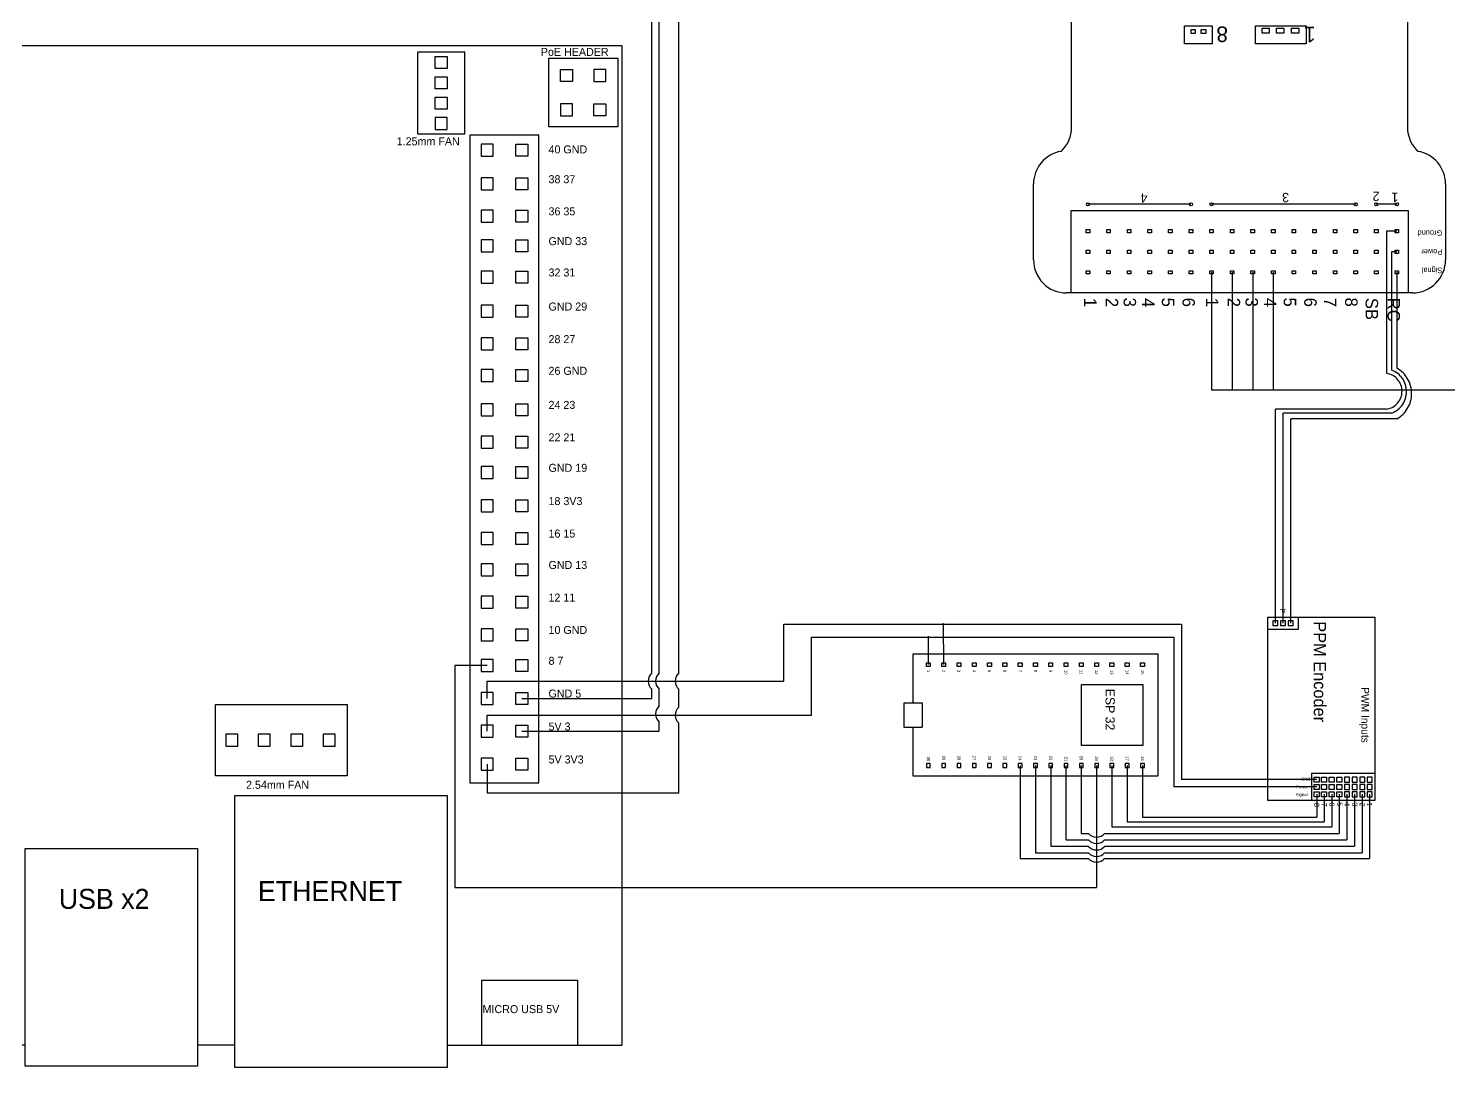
# Model space of a CAD drawing. Header units: inches. Extents: x 2.8 to 66.4, y 0.4 to 33.8.
# Drawn here: x 21.95 to 45.17, y 0.43 to 17.44 of the extents above; entities that cross this region are included whole.
import ezdxf

# ---------------------------------------------------------------- set-up
doc = ezdxf.new("R2010")
doc.units = ezdxf.units.IN
doc.header["$MEASUREMENT"] = 0
doc.linetypes.add('ACAD_ISO02W100', pattern=[15, 12, -3])
doc.layers.add('LOC', color=8, linetype='Continuous')

# ---------------------------------------------------------------- blocks, each defined once
blk = doc.blocks.new('Pixhawk')
for p, q in [((-7.449, 3.648, -0.132), (-1.885, 3.648, -0.132)), ((-7.979, 1.894, -0.132), (-7.979, 3.118, -1.921)), ((-1.356, 3.118, -1.027), (-1.356, 1.894, -0.132)), ((-7.197, 2.223, -0.838), (-6.866, 2.223, -0.838)), ((-6.535, 2.223, -1.633), (-4.217, 2.223, -1.633)), ((-3.886, 2.223, -1.633), (-2.23, 2.223, -1.033)), ((-7.367, -4.509, -1.921), (-7.367, 0.984, -0.132)), ((-1.968, 0.984, -1.921), (-1.968, -4.509, -0.132)), ((-7.979, -6.619, -0.132), (-7.979, -5.394, -0.132)), ((-1.356, -5.394, -0.132), (-1.356, -6.619, -0.132)), ((-1.885, -7.149, -0.132), (-7.449, -7.149, -1.921))]:
    blk.add_line(p, q)
for points, elevation in [([(-1.958, 2.323), (-7.377, 2.323), (-7.377, 3.648), (-1.958, 3.648)], -0.541), ([(-6.034, -2.134), (-6.11, -2.134), (-6.11, -2.058), (-6.034, -2.058)], -0.397), ([(-5.873, -2.134), (-5.948, -2.134), (-5.948, -2.058), (-5.873, -2.058)], -0.397), ([(-6.549, -2.955), (-6.608, -2.955), (-6.608, -2.903), (-6.549, -2.903)], -0.795), ([(-6.379, -2.955), (-6.438, -2.955), (-6.438, -2.905), (-6.379, -2.905)], 0.795)]:
    blk.add_lwpolyline(points, close=True, dxfattribs=dict(elevation=elevation))
at = {"color": 4}
for points, elevation in [([(-7.17, 3.291), (-7.225, 3.291), (-7.225, 3.343), (-7.17, 3.343)], -0.238), ([(-6.838, 3.291), (-6.894, 3.291), (-6.894, 3.343), (-6.838, 3.343)], -0.238), ([(-6.507, 3.291), (-6.563, 3.291), (-6.563, 3.343), (-6.507, 3.343)], -1.033), ([(-6.176, 3.291), (-6.232, 3.291), (-6.232, 3.343), (-6.176, 3.343)], -1.033), ([(-5.845, 3.291), (-5.901, 3.291), (-5.901, 3.343), (-5.845, 3.343)], -0.238), ([(-5.514, 3.291), (-5.569, 3.291), (-5.569, 3.343), (-5.514, 3.343)], -1.033), ([(-5.182, 3.291), (-5.238, 3.291), (-5.238, 3.343), (-5.182, 3.343)], -0.238), ([(-4.851, 3.291), (-4.907, 3.291), (-4.907, 3.343), (-4.851, 3.343)], -1.033), ([(-4.52, 3.291), (-4.576, 3.291), (-4.576, 3.343), (-4.52, 3.343)], -1.033), ([(-4.189, 3.291), (-4.245, 3.291), (-4.245, 3.343), (-4.189, 3.343)], -1.033), ([(-3.858, 3.291), (-3.914, 3.291), (-3.914, 3.343), (-3.858, 3.343)], -1.033), ([(-3.527, 3.291), (-3.582, 3.291), (-3.582, 3.343), (-3.527, 3.343)], -1.033), ([(-3.195, 3.291), (-3.251, 3.291), (-3.251, 3.343), (-3.195, 3.343)], -1.033), ([(-2.864, 3.291), (-2.92, 3.291), (-2.92, 3.343), (-2.864, 3.343)], -1.033), ([(-2.533, 3.291), (-2.589, 3.291), (-2.589, 3.343), (-2.533, 3.343)], -1.033), ([(-2.202, 3.291), (-2.258, 3.291), (-2.258, 3.343), (-2.202, 3.343)], -0.433)]:
    blk.add_lwpolyline(points, close=True, dxfattribs=dict(at, elevation=elevation))
at = {"color": 1}
for points, elevation in [([(-7.17, 2.96), (-7.225, 2.96), (-7.225, 3.012), (-7.17, 3.012)], -0.538), ([(-6.838, 2.96), (-6.894, 2.96), (-6.894, 3.012), (-6.838, 3.012)], -0.538), ([(-6.507, 2.96), (-6.563, 2.96), (-6.563, 3.012), (-6.507, 3.012)], -1.333), ([(-6.176, 2.96), (-6.232, 2.96), (-6.232, 3.012), (-6.176, 3.012)], -1.333), ([(-5.845, 2.96), (-5.901, 2.96), (-5.901, 3.012), (-5.845, 3.012)], -0.538), ([(-5.514, 2.96), (-5.569, 2.96), (-5.569, 3.012), (-5.514, 3.012)], -1.333), ([(-5.182, 2.96), (-5.238, 2.96), (-5.238, 3.012), (-5.182, 3.012)], -0.538), ([(-4.851, 2.96), (-4.907, 2.96), (-4.907, 3.012), (-4.851, 3.012)], -1.333), ([(-4.52, 2.96), (-4.576, 2.96), (-4.576, 3.012), (-4.52, 3.012)], -1.333), ([(-4.189, 2.96), (-4.245, 2.96), (-4.245, 3.012), (-4.189, 3.012)], -1.333), ([(-3.858, 2.96), (-3.914, 2.96), (-3.914, 3.012), (-3.858, 3.012)], -1.333), ([(-3.527, 2.96), (-3.582, 2.96), (-3.582, 3.012), (-3.527, 3.012)], -1.333), ([(-3.195, 2.96), (-3.251, 2.96), (-3.251, 3.012), (-3.195, 3.012)], -1.333), ([(-2.864, 2.96), (-2.92, 2.96), (-2.92, 3.012), (-2.864, 3.012)], -1.333), ([(-2.533, 2.96), (-2.589, 2.96), (-2.589, 3.012), (-2.533, 3.012)], -1.333), ([(-2.202, 2.96), (-2.258, 2.96), (-2.258, 3.012), (-2.202, 3.012)], -0.733)]:
    blk.add_lwpolyline(points, close=True, dxfattribs=dict(at, elevation=elevation))
at = {"color": 7, "true_color": 0xffffff}
for points, elevation in [([(-7.17, 2.628), (-7.225, 2.628), (-7.225, 2.68), (-7.17, 2.68)], -0.838), ([(-6.838, 2.628), (-6.894, 2.628), (-6.894, 2.68), (-6.838, 2.68)], -0.838), ([(-6.507, 2.628), (-6.563, 2.628), (-6.563, 2.68), (-6.507, 2.68)], -1.633), ([(-6.176, 2.628), (-6.232, 2.628), (-6.232, 2.68), (-6.176, 2.68)], -1.633), ([(-5.845, 2.628), (-5.901, 2.628), (-5.901, 2.68), (-5.845, 2.68)], -0.838), ([(-5.514, 2.628), (-5.569, 2.628), (-5.569, 2.68), (-5.514, 2.68)], -1.633), ([(-5.182, 2.628), (-5.238, 2.628), (-5.238, 2.68), (-5.182, 2.68)], -0.838), ([(-4.851, 2.628), (-4.907, 2.628), (-4.907, 2.68), (-4.851, 2.68)], -1.633), ([(-4.52, 2.628), (-4.576, 2.628), (-4.576, 2.68), (-4.52, 2.68)], -1.633), ([(-4.189, 2.628), (-4.245, 2.628), (-4.245, 2.68), (-4.189, 2.68)], -1.633), ([(-3.858, 2.628), (-3.914, 2.628), (-3.914, 2.68), (-3.858, 2.68)], -1.633), ([(-3.527, 2.628), (-3.582, 2.628), (-3.582, 2.68), (-3.527, 2.68)], -1.633), ([(-3.195, 2.628), (-3.251, 2.628), (-3.251, 2.68), (-3.195, 2.68)], -1.633), ([(-2.864, 2.628), (-2.92, 2.628), (-2.92, 2.68), (-2.864, 2.68)], -1.633), ([(-2.533, 2.628), (-2.589, 2.628), (-2.589, 2.68), (-2.533, 2.68)], -1.633), ([(-2.202, 2.628), (-2.258, 2.628), (-2.258, 2.68), (-2.202, 2.68)], -1.033)]:
    blk.add_lwpolyline(points, close=True, dxfattribs=dict(at, elevation=elevation))
for points in [[(-4.922, -0.651), (-5.736, -0.651), (-5.736, -0.357), (-4.922, -0.357)], [(-3.784, -0.651), (-4.226, -0.651), (-4.226, -0.357), (-3.784, -0.357)], [(-5.503, -0.609), (-5.619, -0.609), (-5.619, -0.529), (-5.503, -0.529)], [(-5.264, -0.609), (-5.38, -0.609), (-5.38, -0.529), (-5.264, -0.529)], [(-5.029, -0.609), (-5.145, -0.609), (-5.145, -0.529), (-5.029, -0.529)], [(-4.049, -0.589), (-4.123, -0.589), (-4.123, -0.527), (-4.049, -0.527)], [(-3.892, -0.589), (-3.955, -0.589), (-3.955, -0.527), (-3.892, -0.527)], [(-5.796, -1.42), (-6.846, -1.42), (-6.846, -1.095), (-5.796, -1.095)], [(-2.489, -1.42), (-3.539, -1.42), (-3.539, -1.095), (-2.489, -1.095)], [(-6.708, -1.367), (-6.783, -1.367), (-6.783, -1.291), (-6.708, -1.291)], [(-6.535, -1.367), (-6.611, -1.367), (-6.611, -1.291), (-6.535, -1.291)], [(-6.371, -1.367), (-6.446, -1.367), (-6.446, -1.291), (-6.371, -1.291)], [(-6.205, -1.367), (-6.28, -1.367), (-6.28, -1.291), (-6.205, -1.291)], [(-6.038, -1.367), (-6.113, -1.367), (-6.113, -1.291), (-6.038, -1.291)], [(-5.876, -1.367), (-5.951, -1.367), (-5.951, -1.291), (-5.876, -1.291)], [(-4.413, -1.445), (-4.922, -1.445), (-4.922, -1.187), (-4.413, -1.187)], [(-4.787, -1.402), (-4.843, -1.402), (-4.843, -1.349), (-4.787, -1.349)], [(-4.637, -1.401), (-4.693, -1.401), (-4.693, -1.349), (-4.637, -1.349)], [(-4.49, -1.402), (-4.546, -1.402), (-4.546, -1.349), (-4.49, -1.349)], [(-3.383, -1.367), (-3.459, -1.367), (-3.459, -1.291), (-3.383, -1.291)], [(-3.222, -1.367), (-3.297, -1.367), (-3.297, -1.291), (-3.222, -1.291)], [(-3.055, -1.367), (-3.13, -1.367), (-3.13, -1.291), (-3.055, -1.291)], [(-2.889, -1.367), (-2.964, -1.367), (-2.964, -1.291), (-2.889, -1.291)], [(-2.724, -1.367), (-2.799, -1.367), (-2.799, -1.291), (-2.724, -1.291)], [(-2.551, -1.367), (-2.627, -1.367), (-2.627, -1.291), (-2.551, -1.291)], [(-5.796, -2.198), (-6.846, -2.198), (-6.846, -1.886), (-5.796, -1.886)], [(-2.489, -2.198), (-3.539, -2.198), (-3.539, -1.886), (-2.489, -1.886)], [(-6.705, -2.134), (-6.78, -2.134), (-6.78, -2.058), (-6.705, -2.058)], [(-6.532, -2.134), (-6.608, -2.134), (-6.608, -2.058), (-6.532, -2.058)], [(-6.367, -2.134), (-6.443, -2.134), (-6.443, -2.058), (-6.367, -2.058)], [(-6.201, -2.134), (-6.277, -2.134), (-6.277, -2.058), (-6.201, -2.058)], [(-3.386, -2.134), (-3.462, -2.134), (-3.462, -2.058), (-3.386, -2.058)], [(-3.225, -2.134), (-3.3, -2.134), (-3.3, -2.058), (-3.225, -2.058)], [(-3.058, -2.134), (-3.133, -2.134), (-3.133, -2.058), (-3.058, -2.058)], [(-2.892, -2.134), (-2.967, -2.134), (-2.967, -2.058), (-2.892, -2.058)], [(-2.727, -2.134), (-2.802, -2.134), (-2.802, -2.058), (-2.727, -2.058)], [(-2.555, -2.134), (-2.63, -2.134), (-2.63, -2.058), (-2.555, -2.058)], [(-6.133, -3.004), (-6.846, -3.004), (-6.846, -2.652), (-6.133, -2.652)], [(-4.306, -2.876), (-5.029, -2.876), (-5.029, -2.583), (-4.306, -2.583)], [(-2.489, -3.004), (-3.202, -3.004), (-3.202, -2.652), (-2.489, -2.652)], [(-6.703, -2.955), (-6.762, -2.955), (-6.762, -2.903), (-6.703, -2.903)], [(-6.229, -2.955), (-6.289, -2.955), (-6.289, -2.903), (-6.229, -2.903)], [(-4.888, -2.829), (-4.95, -2.829), (-4.95, -2.768), (-4.888, -2.768)], [(-4.725, -2.826), (-4.787, -2.826), (-4.787, -2.77), (-4.725, -2.77)], [(-4.555, -2.827), (-4.617, -2.827), (-4.617, -2.77), (-4.555, -2.77)], [(-4.415, -2.831), (-4.477, -2.831), (-4.477, -2.77), (-4.415, -2.77)], [(-3.046, -2.955), (-3.105, -2.955), (-3.105, -2.903), (-3.046, -2.903)], [(-2.896, -2.955), (-2.956, -2.955), (-2.956, -2.903), (-2.896, -2.903)], [(-2.727, -2.955), (-2.786, -2.955), (-2.786, -2.903), (-2.727, -2.903)], [(-2.572, -2.955), (-2.632, -2.955), (-2.632, -2.903), (-2.572, -2.903)], [(-5.736, -5.716), (-6.846, -5.716), (-6.846, -5.411), (-5.736, -5.411)], [(-2.66, -5.716), (-3.322, -5.716), (-3.322, -5.411), (-2.66, -5.411)], [(-6.658, -5.657), (-6.734, -5.657), (-6.734, -5.582), (-6.658, -5.582)], [(-6.486, -5.657), (-6.561, -5.657), (-6.561, -5.582), (-6.486, -5.582)], [(-6.321, -5.657), (-6.396, -5.657), (-6.396, -5.582), (-6.321, -5.582)], [(-6.155, -5.657), (-6.23, -5.657), (-6.23, -5.582), (-6.155, -5.582)], [(-5.988, -5.657), (-6.063, -5.657), (-6.063, -5.582), (-5.988, -5.582)], [(-5.826, -5.657), (-5.902, -5.657), (-5.902, -5.582), (-5.826, -5.582)], [(-3.104, -5.657), (-3.18, -5.657), (-3.18, -5.582), (-3.104, -5.582)], [(-2.938, -5.657), (-3.014, -5.657), (-3.014, -5.582), (-2.938, -5.582)], [(-2.773, -5.657), (-2.849, -5.657), (-2.849, -5.582), (-2.773, -5.582)], [(-6.05, -6.483), (-6.846, -6.483), (-6.846, -6.189), (-6.05, -6.189)], [(-6.734, -6.441), (-6.803, -6.441), (-6.803, -6.39), (-6.734, -6.39)], [(-6.571, -6.44), (-6.641, -6.44), (-6.641, -6.39), (-6.571, -6.39)], [(-6.413, -6.44), (-6.483, -6.44), (-6.483, -6.39), (-6.413, -6.39)], [(-6.254, -6.44), (-6.323, -6.44), (-6.323, -6.39), (-6.254, -6.39)], [(-6.11, -6.44), (-6.179, -6.44), (-6.179, -6.39), (-6.11, -6.39)], [(-2.66, -6.483), (-3.217, -6.483), (-3.217, -6.189), (-2.66, -6.189)], [(-3.014, -6.44), (-3.13, -6.442), (-3.13, -6.368), (-3.014, -6.367)], [(-2.748, -6.44), (-2.865, -6.442), (-2.865, -6.368), (-2.748, -6.367)]]:
    blk.add_lwpolyline(points, close=True)
for centre in [(-7.197, 2.223, -0.838), (-6.866, 2.223, -0.838), (-6.535, 2.223, -1.633), (-4.217, 2.223, -1.633), (-3.886, 2.223, -1.633), (-2.23, 2.223, -1.033)]:
    blk.add_circle(centre, 0.025)
for centre, start, end in [((-7.449, 3.118, -1.921), 90, 180), ((-1.885, 3.118, -0.132), 360, 90), ((-7.449, 1.894, -0.132), 180, 260.7593), ((-1.885, 1.894, -0.132), 279.2407, 0), ((-7.897, 0.984, -0.132), 360, 46.8681), ((-1.438, 0.984, -0.132), 133.1319, 180), ((-7.897, -4.509), 317.4684, 0), ((-1.438, -4.509), 180, 222.5316), ((-7.449, -5.394, -0.132), 96.1631, 180), ((-1.885, -5.394), 0, 83.8369), ((-7.449, -6.619, -0.265), 180, 270), ((-1.885, -6.619, -0.265), 270, 0)]:
    blk.add_arc(centre, 0.53, start, end)
for s, p in [('RC', (-7.047, 3.726, -0.541)), ('SB', (-6.694, 3.728, -0.541)), ('8', (-6.365, 3.723, -1.081)), ('7', (-6.025, 3.727, -1.081)), ('6', (-5.708, 3.725, -1.622)), ('5', (-5.378, 3.722, -1.622)), ('4', (-5.061, 3.729, -1.622)), ('3', (-4.764, 3.722, -2.162)), ('2', (-4.477, 3.726, -2.162)), ('1', (-4.128, 3.726, -2.162)), ('6', (-3.75, 3.725, -2.162)), ('5', (-3.418, 3.724, -1.622)), ('4', (-3.101, 3.731, -1.622)), ('3', (-2.804, 3.724, -2.162)), ('2', (-2.516, 3.728, -2.162)), ('1', (-2.168, 3.728, -2.162))]:
    blk.add_text(s, height=0.2, rotation=90).set_placement(p)
for s, height, p in [('1', 0.15, (-7.221, 2.033)), ('2', 0.15, (-6.918, 2.021)), ('3', 0.15, (-5.464, 2.039)), ('4', 0.15, (-3.187, 2.048)), ('1', 0.25, (-5.891, -0.633)), ('8', 0.25, (-4.481, -0.638)), ('2', 0.25, (-7.12, -1.385)), ('9', 0.25, (-3.853, -1.388)), ('7', 0.25, (-5.162, -1.449)), ('3', 0.25, (-7.123, -2.182)), ('10', 0.25, (-3.876, -2.176)), ('4', 0.25, (-7.126, -2.948)), ('14', 0.25, (-5.445, -2.864)), ('11', 0.25, (-3.532, -2.963)), ('5', 0.25, (-7.126, -5.689)), ('12', 0.25, (-3.746, -5.686)), ('6', 0.25, (-7.183, -6.463)), ('13', 0.25, (-3.639, -6.466))]:
    blk.add_text(s, height=height).set_placement(p)
at = {"layer": 'LOC', "insert": (-7.929, 3.331), "char_height": 0.09, "attachment_point": 1}
blk.add_mtext_dynamic_manual_height_columns('{\\C4;Signal}\\P\\P{\\C1;Power\\P\\P}Ground', width=3.51318, gutter_width=3.566, heights=[0], dxfattribs=at)
blk = doc.blocks.new('NANO')
for p, q in [((-8.019, 7.746), (7.981, 7.746)), ((-8.019, -4.754), (-8.019, 7.746)), ((7.981, 7.746), (7.981, -4.754)), ((-7.88, -4.754), (-8.019, -4.754)), ((-5.835, -4.754), (-6.361, -4.754)), ((-2.319, -4.754), (-2.988, -4.754)), ((0.525, -4.754), (-0.164, -4.754)), ((3.144, -4.754), (2.679, -4.754)), ((5.797, -4.754), (7.981, -4.754))]:
    blk.add_line(p, q)
for points in [[(5.427, 6.641), (6.018, 6.641), (6.018, 7.66), (5.427, 7.66)], [(5.647, 7.608), (5.797, 7.608), (5.797, 7.458), (5.647, 7.458)], [(7.066, 7.585), (7.929, 7.585), (7.929, 6.728), (7.066, 6.728)], [(5.647, 7.353), (5.797, 7.353), (5.797, 7.203), (5.647, 7.203)], [(7.213, 7.446), (7.363, 7.446), (7.363, 7.296), (7.213, 7.296)], [(7.782, 7.446), (7.632, 7.446), (7.632, 7.296), (7.782, 7.296)], [(5.647, 7.098), (5.797, 7.098), (5.797, 6.948), (5.647, 6.948)], [(7.213, 6.867), (7.363, 6.867), (7.363, 7.017), (7.213, 7.017)], [(7.782, 6.867), (7.632, 6.867), (7.632, 7.017), (7.782, 7.017)], [(-4.774, 6.819), (0.233, 6.819), (0.233, 6.044), (-4.774, 6.044)], [(5.647, 6.694), (5.797, 6.694), (5.797, 6.844), (5.647, 6.844)], [(6.081, -1.475), (6.944, -1.475), (6.944, 6.624), (6.081, 6.624)], [(-7.913, 6.466), (-6.845, 6.466), (-6.845, 2.797), (-7.913, 2.797)], [(-4.62, 6.37), (-4.47, 6.37), (-4.47, 6.52), (-4.62, 6.52)], [(-4.208, 6.37), (-4.058, 6.37), (-4.058, 6.52), (-4.208, 6.52)], [(-3.792, 6.37), (-3.642, 6.37), (-3.642, 6.52), (-3.792, 6.52)], [(-3.371, 6.37), (-3.221, 6.37), (-3.221, 6.52), (-3.371, 6.52)], [(-2.957, 6.37), (-2.807, 6.37), (-2.807, 6.52), (-2.957, 6.52)], [(-2.553, 6.37), (-2.403, 6.37), (-2.403, 6.52), (-2.553, 6.52)], [(-2.139, 6.37), (-1.989, 6.37), (-1.989, 6.52), (-2.139, 6.52)], [(-1.733, 6.37), (-1.583, 6.37), (-1.583, 6.52), (-1.733, 6.52)], [(-1.329, 6.37), (-1.179, 6.37), (-1.179, 6.52), (-1.329, 6.52)], [(-0.9, 6.37), (-0.75, 6.37), (-0.75, 6.52), (-0.9, 6.52)], [(-0.508, 6.37), (-0.358, 6.37), (-0.358, 6.52), (-0.508, 6.52)], [(-0.08, 6.37), (0.07, 6.37), (0.07, 6.52), (-0.08, 6.52)], [(6.804, 6.362), (6.654, 6.362), (6.654, 6.512), (6.804, 6.512)], [(6.222, 5.164), (6.372, 5.164), (6.372, 5.314), (6.222, 5.314)], [(6.222, 4.346), (6.372, 4.346), (6.372, 4.496), (6.222, 4.496)], [(6.804, 3.543), (6.654, 3.543), (6.654, 3.693), (6.804, 3.693)], [(-7.913, 2.634), (-6.845, 2.634), (-6.845, -0.999), (-7.913, -0.999)], [(6.222, 2.329), (6.372, 2.329), (6.372, 2.479), (6.222, 2.479)], [(6.222, 1.114), (6.372, 1.114), (6.372, 1.264), (6.222, 1.264)], [(6.804, 0.301), (6.654, 0.301), (6.654, 0.451), (6.804, 0.451)], [(6.222, -0.494), (6.372, -0.494), (6.372, -0.344), (6.222, -0.344)], [(2.902, -0.497), (4.546, -0.497), (4.546, -1.388), (2.902, -1.388)], [(3.032, -1.017), (3.182, -1.017), (3.182, -0.867), (3.032, -0.867)], [(3.434, -1.017), (3.584, -1.017), (3.584, -0.867), (3.434, -0.867)], [(3.843, -1.017), (3.993, -1.017), (3.993, -0.867), (3.843, -0.867)], [(4.249, -1.017), (4.399, -1.017), (4.399, -0.867), (4.249, -0.867)], [(3.144, -1.633), (5.797, -1.633), (5.797, -5.036), (3.144, -5.036)], [(-5.835, -2.198), (-2.988, -2.198), (-2.988, -5.015), (-5.835, -5.015)], [(-2.319, -2.229), (-0.164, -2.229), (-0.164, -5.036), (-2.319, -5.036)], [(0.525, -2.298), (2.679, -2.298), (2.679, -5.019), (0.525, -5.019)], [(-7.88, -2.66), (-6.361, -2.66), (-6.361, -4.975), (-7.88, -4.975)]]:
    blk.add_lwpolyline(points, close=True)
at = {"color": 3}
for points in [[(6.222, 6.362), (6.372, 6.362), (6.372, 6.512), (6.222, 6.512)], [(6.222, 5.939), (6.372, 5.939), (6.372, 6.089), (6.222, 6.089)], [(6.804, 5.939), (6.654, 5.939), (6.654, 6.089), (6.804, 6.089)], [(6.222, 5.537), (6.372, 5.537), (6.372, 5.687), (6.222, 5.687)], [(6.804, 5.537), (6.654, 5.537), (6.654, 5.687), (6.804, 5.687)], [(6.804, 5.164), (6.654, 5.164), (6.654, 5.314), (6.804, 5.314)], [(6.222, 4.772), (6.372, 4.772), (6.372, 4.922), (6.222, 4.922)], [(6.804, 4.772), (6.654, 4.772), (6.654, 4.922), (6.804, 4.922)], [(6.804, 4.346), (6.654, 4.346), (6.654, 4.496), (6.804, 4.496)], [(6.222, 3.543), (6.372, 3.543), (6.372, 3.693), (6.222, 3.693)], [(6.222, 3.116), (6.372, 3.116), (6.372, 3.266), (6.222, 3.266)], [(6.804, 3.116), (6.654, 3.116), (6.654, 3.266), (6.804, 3.266)], [(6.222, 2.71), (6.372, 2.71), (6.372, 2.86), (6.222, 2.86)], [(6.804, 2.71), (6.654, 2.71), (6.654, 2.86), (6.804, 2.86)], [(6.804, 2.329), (6.654, 2.329), (6.654, 2.479), (6.804, 2.479)], [(6.222, 1.913), (6.372, 1.913), (6.372, 2.063), (6.222, 2.063)], [(6.222, 1.507), (6.372, 1.507), (6.372, 1.657), (6.222, 1.657)], [(6.804, 1.507), (6.654, 1.507), (6.654, 1.657), (6.804, 1.657)], [(6.804, 1.114), (6.654, 1.114), (6.654, 1.264), (6.804, 1.264)], [(6.222, 0.708), (6.372, 0.708), (6.372, 0.858), (6.222, 0.858)], [(6.804, 0.708), (6.654, 0.708), (6.654, 0.858), (6.804, 0.858)], [(6.222, 0.301), (6.372, 0.301), (6.372, 0.451), (6.222, 0.451)], [(6.222, -0.084), (6.372, -0.084), (6.372, 0.066), (6.222, 0.066)], [(6.804, -0.084), (6.654, -0.084), (6.654, 0.066), (6.804, 0.066)], [(6.804, -0.494), (6.654, -0.494), (6.654, -0.344), (6.804, -0.344)], [(6.804, -0.906), (6.654, -0.906), (6.654, -0.756), (6.804, -0.756)]]:
    blk.add_lwpolyline(points, close=True, dxfattribs=at)
at = {"color": 4}
for points in [[(6.222, 3.939), (6.372, 3.939), (6.372, 4.089), (6.222, 4.089)], [(6.804, 3.939), (6.654, 3.939), (6.654, 4.089), (6.804, 4.089)]]:
    blk.add_lwpolyline(points, close=True, dxfattribs=at)
at = {"color": 2}
for points in [[(6.804, 1.913), (6.654, 1.913), (6.654, 2.063), (6.804, 2.063)], [(6.804, -1.318), (6.654, -1.318), (6.654, -1.168), (6.804, -1.168)]]:
    blk.add_lwpolyline(points, close=True, dxfattribs=at)
at = {"color": 1}
for points in [[(6.222, -0.906), (6.372, -0.906), (6.372, -0.756), (6.222, -0.756)], [(6.222, -1.318), (6.372, -1.318), (6.372, -1.168), (6.222, -1.168)]]:
    blk.add_lwpolyline(points, close=True, dxfattribs=at)
blk.add_lwpolyline([(6.231, -4.754), (6.231, -3.942), (7.424, -3.942), (7.424, -4.754)])
at = {"color": 7}
for s, p in [('PoE HEADER', (6.968, 7.615)), ('1.25mm FAN', (5.167, 6.497)), ('40 GND', (7.064, 6.396)), ('38 37', (7.064, 6.023)), ('36 35', (7.064, 5.621)), ('GND 33', (7.064, 5.249)), ('32 31', (7.064, 4.857)), ('GND 29', (7.064, 4.431)), ('28 27', (7.064, 4.023)), ('26 GND', (7.064, 3.627)), ('24 23', (7.064, 3.201)), ('22 21', (7.064, 2.795)), ('GND 19', (7.064, 2.414)), ('18 3V3', (7.064, 1.998)), ('16 15', (7.064, 1.592)), ('GND 13', (7.064, 1.199)), ('12 11', (7.064, 0.792)), ('10 GND', (7.064, 0.386)), ('8 7', (7.064, 0.001)), ('GND 5', (7.064, -0.409)), ('5V 3', (7.064, -0.821)), ('5V 3V3', (7.064, -1.233)), ('2.54mm FAN', (3.284, -1.55))]:
    blk.add_text(s, height=0.1, dxfattribs=at).set_placement(p)
for s, p in [('PWR BTN', (-4.512, 6.877)), ('FC REC C', (-3.722, 6.877)), ('AUTO ON', (-2.005, 6.877)), ('UART TXD', (-1.22, 6.877)), ('UART RXD', (-0.804, 6.877)), ('SYS RST', (-2.841, 6.877)), ('GND', (-4.091, 6.877)), ('GND', (-3.278, 6.877)), ('GND', (-2.436, 6.877)), ('LED+', (-0.394, 6.877)), ('LED-', (0.004, 6.877)), ('DIS', (-1.649, 6.877)), ('MIPI CSI CAMERA CONNECTION', (-7.274, 3.335)), ('MIPI CSI CAMERA CONNECTION', (-7.333, -0.432))]:
    blk.add_text(s, height=0.1, rotation=90, dxfattribs=at).set_placement(p)
at = {"attachment_point": 1}
for s, insert, char_height in [('USB x2', (0.944, -2.801), 0.25), ('ETHERNET', (3.433, -2.704), 0.25), ('HDMI & DISPLAY PORT', (-5.147, -2.896), 0.25), ('USB x2', (-1.954, -2.872), 0.25), ('5V DC', (-7.724, -3.59), 0.25), ('MICRO USB 5V', (6.24, -4.255), 0.1)]:
    blk.add_mtext_dynamic_manual_height_columns(s, width=2.64208, gutter_width=3.14, heights=[2.156], dxfattribs=dict(at, insert=insert, char_height=char_height))
blk = doc.blocks.new('PPM')
for p, q in [((0.989, 1.545), (0.989, 0.509)), ((0.989, 0.509), (1.429, 0.509)), ((-1.371, 0.295), (-1.571, 0.295)), ((-1.371, -0.205), (-1.371, 0.295))]:
    blk.add_line(p, q)
for points in [[(-1.571, 1.545), (1.429, 1.545), (1.429, -0.205), (-1.571, -0.205)], [(-1.511, 0.13), (-1.431, 0.13), (-1.431, 0.21), (-1.511, 0.21)], [(-1.511, 0.005), (-1.431, 0.005), (-1.431, 0.085), (-1.511, 0.085)], [(-1.511, -0.12), (-1.431, -0.12), (-1.431, -0.04), (-1.511, -0.04)]]:
    blk.add_lwpolyline(points, close=True)
at = {"color": 7}
for points in [[(1.049, 1.42), (1.129, 1.42), (1.129, 1.5), (1.049, 1.5)], [(1.049, 1.3), (1.129, 1.3), (1.129, 1.38), (1.049, 1.38)], [(1.049, 1.175), (1.129, 1.175), (1.129, 1.255), (1.049, 1.255)], [(1.049, 1.05), (1.129, 1.05), (1.129, 1.13), (1.049, 1.13)], [(1.049, 1.005), (1.129, 1.005), (1.129, 0.925), (1.049, 0.925)], [(1.049, 0.88), (1.129, 0.88), (1.129, 0.8), (1.049, 0.8)], [(1.049, 0.755), (1.129, 0.755), (1.129, 0.675), (1.049, 0.675)], [(1.049, 0.634), (1.129, 0.634), (1.129, 0.554), (1.049, 0.554)]]:
    blk.add_lwpolyline(points, close=True, dxfattribs=at)
at = {"color": 1}
for points in [[(1.169, 1.42), (1.249, 1.42), (1.249, 1.5), (1.169, 1.5)], [(1.169, 1.3), (1.249, 1.3), (1.249, 1.38), (1.169, 1.38)], [(1.169, 1.175), (1.249, 1.175), (1.249, 1.255), (1.169, 1.255)], [(1.169, 1.05), (1.249, 1.05), (1.249, 1.13), (1.169, 1.13)], [(1.169, 1.005), (1.249, 1.005), (1.249, 0.925), (1.169, 0.925)], [(1.169, 0.88), (1.249, 0.88), (1.249, 0.8), (1.169, 0.8)], [(1.169, 0.755), (1.249, 0.755), (1.249, 0.675), (1.169, 0.675)], [(1.169, 0.634), (1.249, 0.634), (1.249, 0.554), (1.169, 0.554)]]:
    blk.add_lwpolyline(points, close=True, dxfattribs=at)
at = {"color": 4}
for points in [[(1.289, 1.42), (1.369, 1.42), (1.369, 1.5), (1.289, 1.5)], [(1.289, 1.3), (1.369, 1.3), (1.369, 1.38), (1.289, 1.38)], [(1.289, 1.175), (1.369, 1.175), (1.369, 1.255), (1.289, 1.255)], [(1.289, 1.05), (1.369, 1.05), (1.369, 1.13), (1.289, 1.13)], [(1.289, 1.005), (1.369, 1.005), (1.369, 0.925), (1.289, 0.925)], [(1.289, 0.88), (1.369, 0.88), (1.369, 0.8), (1.289, 0.8)], [(1.289, 0.755), (1.369, 0.755), (1.369, 0.675), (1.289, 0.675)], [(1.289, 0.634), (1.369, 0.634), (1.369, 0.554), (1.289, 0.554)]]:
    blk.add_lwpolyline(points, close=True, dxfattribs=at)
for s, height, p in [('PWM Inputs', 0.125, (-0.424, 1.327)), ('PPM Encoder', 0.2, (-1.502, 0.548))]:
    blk.add_text(s, height=height).set_placement(p)
at = {"color": 7}
blk.add_text('GND', height=0.05, rotation=90, dxfattribs=at).set_placement((1.106, 0.34))
at = {"color": 1}
blk.add_text('Power', height=0.05, rotation=90, dxfattribs=at).set_placement((1.23, 0.26))
at = {"color": 4}
blk.add_text('Signal', height=0.05, rotation=90, dxfattribs=at).set_placement((1.359, 0.253))
at = {"char_height": 0.085, "attachment_point": 1}
for s, insert in [('1', (1.462, 1.501)), ('3', (1.462, 1.261)), ('2', (1.462, 1.385)), ('4', (1.459, 1.134)), ('5', (1.459, 1.016)), ('6', (1.46, 0.885)), ('7', (1.465, 0.764)), ('8', (1.47, 0.637)), ('P', (-1.713, 0.08))]:
    blk.add_mtext_dynamic_manual_height_columns(s, width=0.08693, gutter_width=3.815, heights=[0], dxfattribs=dict(at, insert=insert))
blk = doc.blocks.new('esp32')
for p, q in [((2.008, 2.162), (2.008, 2.462)), ((2.008, 2.462), (2.408, 2.462)), ((2.408, 2.162), (2.408, 2.462)), ((2.008, 2.162), (2.408, 2.162))]:
    blk.add_line(p, q)
blk.add_lwpolyline([(2.008, 2.312), (1.208, 2.312), (1.208, 6.312), (3.208, 6.312), (3.208, 2.312), (2.408, 2.312)])
for points in [[(1.415, 6.031), (1.352, 6.031), (1.352, 6.094), (1.415, 6.094)], [(1.708, 6.066), (2.708, 6.066), (2.708, 5.066), (1.708, 5.066)], [(3.002, 6.031), (3.065, 6.031), (3.065, 6.094), (3.002, 6.094)], [(1.415, 5.781), (1.352, 5.781), (1.352, 5.844), (1.415, 5.844)], [(3.002, 5.781), (3.065, 5.781), (3.065, 5.844), (3.002, 5.844)], [(1.415, 5.531), (1.352, 5.531), (1.352, 5.594), (1.415, 5.594)], [(3.002, 5.531), (3.065, 5.531), (3.065, 5.594), (3.002, 5.594)], [(1.415, 5.281), (1.352, 5.281), (1.352, 5.344), (1.415, 5.344)], [(3.002, 5.281), (3.065, 5.281), (3.065, 5.344), (3.002, 5.344)], [(1.415, 5.031), (1.352, 5.031), (1.352, 5.094), (1.415, 5.094)], [(3.002, 5.031), (3.065, 5.031), (3.065, 5.094), (3.002, 5.094)], [(1.415, 4.781), (1.352, 4.781), (1.352, 4.844), (1.415, 4.844)], [(3.002, 4.781), (3.065, 4.781), (3.065, 4.844), (3.002, 4.844)], [(1.415, 4.531), (1.352, 4.531), (1.352, 4.594), (1.415, 4.594)], [(3.002, 4.531), (3.065, 4.531), (3.065, 4.594), (3.002, 4.594)], [(1.415, 4.281), (1.352, 4.281), (1.352, 4.344), (1.415, 4.344)], [(3.002, 4.281), (3.065, 4.281), (3.065, 4.344), (3.002, 4.344)], [(1.415, 4.031), (1.352, 4.031), (1.352, 4.094), (1.415, 4.094)], [(3.002, 4.031), (3.065, 4.031), (3.065, 4.094), (3.002, 4.094)], [(1.415, 3.781), (1.352, 3.781), (1.352, 3.844), (1.415, 3.844)], [(3.002, 3.781), (3.065, 3.781), (3.065, 3.844), (3.002, 3.844)], [(1.415, 3.531), (1.352, 3.531), (1.352, 3.594), (1.415, 3.594)], [(3.002, 3.531), (3.065, 3.531), (3.065, 3.594), (3.002, 3.594)], [(1.415, 3.281), (1.352, 3.281), (1.352, 3.344), (1.415, 3.344)], [(3.002, 3.281), (3.065, 3.281), (3.065, 3.344), (3.002, 3.344)], [(1.415, 3.031), (1.352, 3.031), (1.352, 3.094), (1.415, 3.094)], [(3.002, 3.031), (3.065, 3.031), (3.065, 3.094), (3.002, 3.094)], [(1.415, 2.781), (1.352, 2.781), (1.352, 2.844), (1.415, 2.844)], [(3.002, 2.781), (3.065, 2.781), (3.065, 2.844), (3.002, 2.844)], [(1.415, 2.531), (1.352, 2.531), (1.352, 2.594), (1.415, 2.594)], [(3.002, 2.531), (3.065, 2.531), (3.065, 2.594), (3.002, 2.594)]]:
    blk.add_lwpolyline(points, close=True)
for s, height, p in [('15', 0.05, (1.469, 6.037)), ('16', 0.05, (2.881, 6.037)), ('14', 0.05, (1.469, 5.787)), ('17', 0.05, (2.881, 5.787)), ('13', 0.05, (1.469, 5.537)), ('ESP 32', 0.15, (1.779, 5.459)), ('18', 0.05, (2.881, 5.537)), ('12', 0.05, (1.469, 5.287)), ('19', 0.05, (2.881, 5.287)), ('11', 0.05, (1.469, 5.037)), ('20', 0.05, (2.873, 5.037)), ('10', 0.05, (1.469, 4.787)), ('21', 0.05, (2.89, 4.787)), ('9', 0.05, (1.469, 4.537)), ('22', 0.05, (2.873, 4.537)), ('8', 0.05, (1.469, 4.287)), ('23', 0.05, (2.873, 4.287)), ('7', 0.05, (1.469, 4.037)), ('24', 0.05, (2.873, 4.037)), ('6', 0.05, (1.469, 3.787)), ('25', 0.05, (2.873, 3.787)), ('5', 0.05, (1.469, 3.537)), ('26', 0.05, (2.873, 3.537)), ('4', 0.05, (1.469, 3.287)), ('27', 0.05, (2.873, 3.287)), ('3', 0.05, (1.469, 3.037)), ('28', 0.05, (2.873, 3.037)), ('2', 0.05, (1.469, 2.787)), ('29', 0.05, (2.873, 2.787)), ('1', 0.05, (1.469, 2.537)), ('30', 0.05, (2.889, 2.537))]:
    blk.add_text(s, height=height).set_placement(p)

msp = doc.modelspace()

# ---------------------------------------------------------------- hatches: boundary and pattern name
h = msp.add_hatch()
h.set_pattern_fill('ANSI31', color=256)
h.paths.add_polyline_path([(36.896, 7.688), (36.911, 7.688), (36.925, 7.688, 1)])
h.paths.add_polyline_path([(36.911, 7.688), (36.896, 7.688, 0.417054), (36.911, 7.674)])
h.paths.add_polyline_path([(36.925, 7.688), (36.911, 7.688), (36.911, 7.674, 0.411379)])
h = msp.add_hatch()
h.set_pattern_fill('ANSI31', color=256)
h.set_pattern_definition([(45, (-0.24361, -0.21283), (-0.08838835, 0.08838835), [])])
h.paths.add_polyline_path([(36.653, 7.475), (36.667, 7.475), (36.681, 7.475, 1)])
h.paths.add_polyline_path([(36.667, 7.475), (36.653, 7.475, 0.417054), (36.667, 7.461)])
h.paths.add_polyline_path([(36.681, 7.475), (36.667, 7.475), (36.667, 7.461, 0.411379)])
h = msp.add_hatch()
h.set_pattern_fill('ANSI31', color=1)
h.paths.add_polyline_path([(36.653, 7.475), (36.667, 7.475), (36.681, 7.475, 1)])
h.paths.add_polyline_path([(36.667, 7.475), (36.653, 7.475, 0.414214), (36.667, 7.461)])
h.paths.add_polyline_path([(36.681, 7.475), (36.667, 7.475), (36.667, 7.461, 0.414214)])

# ---------------------------------------------------------------- linework, layer by layer
at = {"color": 4}
for p, q in [((32.268, 6.891, -0.001), (32.268, 19.246, -0.001)), ((32.268, 6.353, -0.001), (32.268, 6.627, -0.001)), ((40.167, 5.378), (40.167, 4.533)), ((43.016, 4.906), (43.016, 4.533)), ((43.136, 4.906), (43.136, 4.458)), ((43.261, 4.906), (43.261, 4.374)), ((43.386, 4.906), (43.386, 4.265)), ((43.511, 4.906), (43.511, 4.161)), ((43.636, 4.906), (43.636, 4.055)), ((43.761, 4.906), (43.761, 3.948)), ((43.881, 4.906), (43.881, 3.855)), ((40.167, 4.533), (43.016, 4.533)), ((39.549, 4.161), (43.511, 4.161)), ((39.549, 4.055), (43.636, 4.055)), ((39.549, 3.948), (43.761, 3.948)), ((39.549, 3.855), (43.881, 3.855))]:
    msp.add_line(p, q, dxfattribs=at)
at = {"linetype": 'ACAD_ISO02W100'}
for p, q in [((44.328, 14.12, -0.853), (44.16, 14.12, -0.853)), ((44.16, 11.209, -0.243), (42.341, 11.209, -0.243)), ((42.341, 7.706), (42.341, 11.209))]:
    msp.add_line(p, q, dxfattribs=at)
at = {"color": 1, "linetype": 'ACAD_ISO02W100'}
for p, q in [((44.328, 13.783, -0.548), (44.241, 13.783, -0.548)), ((44.241, 11.144, -0.243), (42.466, 11.144, -0.243)), ((42.466, 7.706), (42.466, 11.144))]:
    msp.add_line(p, q, dxfattribs=at)
at = {"color": 4, "linetype": 'ACAD_ISO02W100'}
for p, q in [((41.296, 13.447, -1.051), (41.296, 11.52, -1.051)), ((41.633, 13.447, -1.051), (41.633, 11.52, -1.051)), ((41.97, 13.447, -1.051), (41.97, 11.52, -1.051)), ((42.307, 13.447, -0.243), (42.307, 11.52, -0.243)), ((42.591, 7.706), (42.591, 11.049)), ((44.328, 11.049, -0.243), (42.591, 11.049, -0.243)), ((39.417, 5.378), (39.417, 3.383))]:
    msp.add_line(p, q, dxfattribs=at)
at = {"color": 1}
for p, q in [((36.667, 7.028), (36.667, 7.475)), ((43.016, 5.026), (40.681, 5.026))]:
    msp.add_line(p, q, dxfattribs=at)
msp.add_line((43.016, 5.146), (40.804, 5.146, -0.001))
at = {"color": 4, "elevation": -0.001}
for points in [[(32.145, 6.891), (32.145, 19.107), (22.974, 19.107), (22.974, 23.606)], [(30.018, 6.475), (32.145, 6.475), (32.145, 6.627)], [(30.018, 5.937), (32.268, 5.937), (32.268, 6.089)]]:
    msp.add_lwpolyline(points, dxfattribs=at)
at = {"color": 4, "linetype": 'ACAD_ISO02W100'}
for points, elevation in [([(50.358, 22.805), (50.358, 11.52), (41.296, 11.52)], -0.001), ([(44.328, 13.447), (44.328, 11.877)], -0.243), ([(29.453, 7.012), (28.926, 7.012), (28.926, 3.383), (39.417, 3.383)], -0.001)]:
    msp.add_lwpolyline(points, dxfattribs=dict(at, elevation=elevation))
at = {"color": 1, "elevation": -0.001}
for points in [[(32.587, 6.891), (32.587, 19.504), (23.387, 19.504)], [(29.453, 5.937), (29.453, 6.201), (34.757, 6.201), (34.757, 7.475), (36.667, 7.475)], [(32.587, 6.333), (32.587, 6.627)], [(29.453, 5.398), (29.453, 4.931), (32.587, 4.931), (32.587, 6.069)]]:
    msp.add_lwpolyline(points, dxfattribs=at)
at = {"linetype": 'ACAD_ISO02W100', "elevation": -0.853}
msp.add_lwpolyline([(44.16, 14.12), (44.16, 11.793)], dxfattribs=at)
at = {"color": 1, "linetype": 'ACAD_ISO02W100', "elevation": -0.548}
msp.add_lwpolyline([(44.241, 13.783), (44.241, 11.846)], dxfattribs=at)
at = {"elevation": -0.001}
for points in [[(29.453, 6.475), (29.453, 6.759), (34.304, 6.759), (34.304, 7.688), (36.911, 7.688), (36.917, 7.028)], [(36.911, 7.688), (40.804, 7.688), (40.804, 5.146)]]:
    msp.add_lwpolyline(points, dxfattribs=at)
at = {"color": 1}
msp.add_lwpolyline([(36.667, 7.475), (40.681, 7.475), (40.681, 5.026)], dxfattribs=at)
at = {"color": 4}
for points in [[(38.167, 5.378), (38.167, 3.855), (39.285, 3.855)], [(38.417, 5.378), (38.417, 3.948), (39.285, 3.948)], [(38.667, 5.378), (38.667, 4.055), (39.285, 4.055)], [(38.917, 5.378), (38.917, 4.161), (39.285, 4.161)], [(39.167, 5.378), (39.167, 4.265), (39.285, 4.265)], [(39.667, 5.378), (39.667, 4.374), (43.261, 4.374)], [(39.917, 5.378), (39.917, 4.458), (43.136, 4.458)], [(39.549, 4.265), (43.386, 4.265)]]:
    msp.add_lwpolyline(points, dxfattribs=at)
at = {"transparency": 33554687}
msp.add_circle((36.911, 7.688, -0.001), 0.0142, dxfattribs=at)
at = {"color": 1, "transparency": 33554687}
msp.add_circle((36.667, 7.475), 0.0142, dxfattribs=at)
at = {"color": 1, "linetype": 'ACAD_ISO02W100'}
msp.add_arc((44.11, 11.495, -0.243), 0.375, 290.4576, 69.5424, dxfattribs=at)
at = {"color": 4, "linetype": 'ACAD_ISO02W100'}
msp.add_arc((44.091, 11.463, -0.243), 0.477, 299.6988, 60.3012, dxfattribs=at)
at = {"linetype": 'ACAD_ISO02W100'}
msp.add_arc((44.117, 11.501, -1.464), 0.295, 278.2623, 81.7377, dxfattribs=at)
at = {"color": 4}
for centre, start, end in [((32.261, 6.759, -0.001), 131.2919, 228.7081), ((32.384, 6.759, -0.001), 131.2919, 228.7081), ((32.384, 6.221, -0.001), 131.2919, 228.7081), ((39.417, 4.381), 221.2919, 318.7081), ((39.417, 4.277), 221.2919, 318.7081), ((39.417, 4.171), 221.2919, 318.7081), ((39.417, 4.064), 221.2919, 318.7081), ((39.417, 3.971), 221.2919, 318.7081)]:
    msp.add_arc(centre, 0.176, start, end, dxfattribs=at)
at = {"color": 1}
for centre in [(32.703, 6.759, -0.001), (32.703, 6.201, -0.001)]:
    msp.add_arc(centre, 0.176, 131.2919, 228.7081, dxfattribs=at)

# ---------------------------------------------------------------- block references
at = {"xscale": 1.016994835072841, "yscale": 1.016994835072841, "zscale": 1.016994835072841, "rotation": 180}
msp.add_blockref('Pixhawk', (37.008, 16.82, -0.001), dxfattribs=at)
at = {"xscale": 1.308396510136814, "yscale": 1.308396510136814, "zscale": 1.308396510136814}
msp.add_blockref('NANO', (21.214, 7.024, -0.001), dxfattribs=at)
at = {"rotation": 270}
for name, p in [('PPM', (42.421, 6.235)), ('esp32', (34.105, 8.412))]:
    msp.add_blockref(name, p, dxfattribs=at)

doc.saveas('drawing.dxf')
